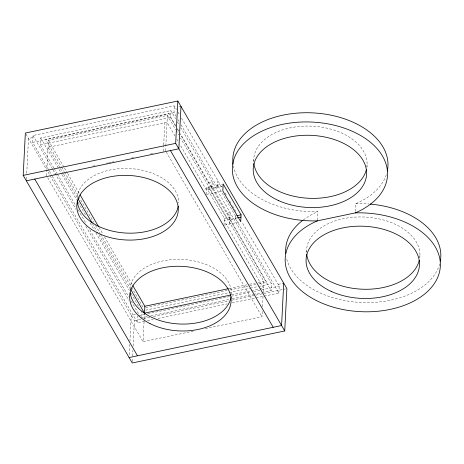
<?xml version="1.0" encoding="UTF-8"?>
<svg xmlns="http://www.w3.org/2000/svg" width="464" height="464" viewBox="0 0 464 464"><rect width="100%" height="100%" fill="white"/><g stroke="black" fill="none" stroke-linecap="round" stroke-linejoin="round"><path stroke-width="0.35" stroke-dasharray="2.32 1.74" d="M26.431 179.44L26.605 175.989M26.744 173.205L28.501 138.469L34.087 137.298M49.068 170.572L32.689 142.39L33.037 135.488L174.342 105.809L176.482 109.492M53.818 167.962L40.38 144.838L40.728 137.936L170.862 110.606L175.583 118.72M46.62 175.827L46.91 170.12M46.945 169.406L48.418 140.383L167.382 115.397L175.752 129.792M129.241 354.792L129.781 344.224M129.92 341.371L131.248 315.201L135.436 314.319M132.333 361.601L132.507 358.15M132.611 356.079L132.901 350.372M133.116 346.092L134.409 320.636L46.719 169.807M144.6 321.262L137.535 322.747L137.889 315.839M141.085 316.57L141.369 311.042M193.279 331.145L143.051 341.695L144.171 319.574M144.205 318.861L144.495 313.154M163.357 151.316L163.641 145.603M163.682 144.89L164.801 122.774M165.59 150.846L165.805 146.566M165.839 145.853L167.382 115.397M175.589 126.237L170.514 117.508L170.862 110.606M176.163 116.447L173.994 112.717L174.342 105.809M206.068 194.451L206.416 187.543L212.002 186.371M208.394 189.405L208.51 187.102L226.409 217.889L226.293 220.191M217.819 180.595L217.471 187.502L180.867 124.538M223.961 225.231L224.315 218.329L206.416 187.543M229.547 224.06L230.132 212.553L226.641 213.283M235.486 215.98L235.37 218.283L278.847 293.068L264.004 296.183M253.622 161.327L253.692 159.912M205.308 328.622L262.015 316.709L262.305 311.002M262.525 306.721L263.1 295.307M263.285 291.74L263.813 281.265L180.484 137.93M261.957 292.552L271.156 290.621L271.504 283.713L181.024 128.081M278.847 293.068L279.195 286.16L241.883 221.983M306.466 252.23L306.542 250.809M317.446 220.139L317.875 211.642A77.656 49.393 2.9 0 1 233.317 165.625M355.36 211.48L355.755 203.69A77.656 49.393 2.9 0 0 386.825 173.043M366.943 167.353L367.088 164.517M419.827 257.543L419.932 255.42M178.889 106.888L180.983 106.447M32.689 142.39L173.994 112.717M40.38 144.838L170.514 117.508M53.801 174.319L55.924 173.878M92.678 166.158L94.795 165.712M106.105 163.34L108.228 162.893M108.93 162.742L111.053 162.296M111.76 162.151L113.877 161.704M131.55 157.992L133.667 157.551M150.632 153.984L152.755 153.543M208.748 182.503L212.234 181.766L211.886 188.674L180.299 134.34M217.587 185.2L223.172 184.022M222.36 186.476L206.3 189.846L179.759 144.194M206.764 194.3L222.123 191.075M224.315 218.329L229.9 217.152M237.464 217.842L224.199 220.626L263.465 288.173L259.921 288.915M224.663 225.086L239.325 222.007M229.112 288.55L246.819 284.832M249.649 284.241L255.316 283.052M258.146 282.454L263.813 281.265M145.667 307.603L227.058 290.51M229.895 289.913L256.082 284.415M258.912 283.817L266.696 282.182L180.339 133.644M145.609 310.155L228.358 292.772M229.065 292.627L249.58 288.318M250.287 288.167L258.065 286.537M258.773 286.387L271.504 283.713M278.139 284.351L283.724 283.179M231.6 294.86L250.717 290.847M251.424 290.696L259.214 289.06M138.591 315.688L144.954 314.354M147.778 313.763L250.931 292.1M253.762 291.502L279.195 286.16M141.015 317.95L147.384 316.61M150.916 315.868L229.425 299.384M232.255 298.787L252.764 294.483M253.472 294.333L261.249 292.697M134.409 320.636L142.088 319.023M143.492 318.727L149.855 317.388M153.387 316.645L229.025 300.765M231.855 300.167L255.183 295.272M255.884 295.121L285.488 288.904M147.43 320.665L153.079 319.481M158.027 318.443L227.267 303.897M232.215 302.859L263.303 296.334M177.932 111.986L179.748 115.107M181.563 118.221L222.117 187.984M224.982 192.908L226.409 195.373M229.634 200.912L231.066 203.377M232.493 205.836L235.718 211.375M177.973 119.561L179.058 121.429M177.399 121.841L179.208 124.961M175.607 125.5L168.687 113.599L45.536 139.467L61.202 166.414M177.428 128.632L178.518 130.512M177.399 129.352L178.489 131.225M229.784 219.455L271.156 290.621M176.117 130.419L178.663 134.804M175.032 136.062L167.034 122.305L48.07 147.291L60.076 167.945M176.854 139.188L177.944 141.068M166.315 152.099L262.015 316.709M48.418 140.383L64.067 167.295M64.426 167.922L67.338 172.933M67.703 173.559L79.35 193.587M98.994 227.383L103.002 234.268M104.458 236.773L132.472 284.971M61.567 167.04L64.113 171.425M64.479 172.051L78.323 195.866M78.689 196.492L93.629 222.192M95.451 225.324L100.183 233.473M100.549 234.1L131.155 286.74M131.521 287.367L143.538 308.05M60.442 168.571L63.353 173.577M63.713 174.203L77.54 197.989M92.464 223.648L96.825 231.159M99.012 234.917L130.303 288.747M40.728 137.936L61.799 174.18M62.164 174.806L76.693 199.804M78.149 202.304L86.142 216.05M90.138 222.929L94.499 230.428M95.949 232.928L129.375 290.423M131.196 293.544L139.548 307.922M54.184 168.589L57.089 173.588M57.455 174.215L75.98 206.086M78.161 209.832L86.153 223.584M89.79 229.831L128.661 296.699M131.208 301.078L138.835 314.198M33.037 135.488L52.67 169.261M53.035 169.888L75.986 209.368M85.828 226.287L128.818 300.243M49.433 171.199L51.98 175.583M52.345 176.21L137.535 322.747M26.048 134.247L46.354 169.18M47.711 177.706L143.051 341.695M439.698 263.854A77.656 49.393 2.9 0 1 362.198 302.511A77.656 49.393 2.9 0 1 286.45 257.932M303.328 219.895A77.656 49.393 2.9 0 1 317.875 211.642M355.755 203.69A77.656 49.393 2.9 0 1 368.897 203.986M306.547 252.23A56.747 36.093 2.9 0 1 364.762 217.048A56.747 36.093 2.9 0 1 419.775 257.584M253.698 161.333A56.747 36.093 2.9 0 1 311.918 126.15A56.747 36.093 2.9 0 1 366.931 166.68M130.042 289.014A50.773 32.294 2.9 0 1 183.1 259.504A50.773 32.294 2.9 0 1 231.397 295.075M77.244 197.467A50.773 32.294 2.9 0 1 129.746 168.577A50.773 32.294 2.9 0 1 178.628 202.878M211.584 185.646L211.462 187.949L217.048 186.777L217.169 184.475L235.903 216.705L235.787 219.008L230.202 220.18L230.318 217.877L211.584 185.646"/><path stroke-width="0.7" d="M23.2 175.386L25.346 133.04L177.822 101.013L286.885 288.614L284.739 330.96L132.263 362.987L23.2 175.386L175.676 143.364L284.739 330.96M230.886 295.011L144.495 313.154L144.843 306.252L132.837 285.592M175.676 143.364L177.822 101.013M180.983 106.447L178.837 148.799L26.361 180.821M241.071 214.809L240.717 221.711L222.824 190.93L223.172 184.022L241.071 214.809L236.878 215.69M283.724 283.179L281.584 325.531L129.102 357.553M237.464 217.842L240.955 217.111M317.411 220.847L355.285 212.895A77.656 49.393 2.9 0 1 437.935 276.869A77.656 49.393 2.9 0 1 319.035 301.838A77.656 49.393 2.9 0 1 317.411 220.847A77.656 49.393 2.9 0 1 234.761 156.873A77.656 49.393 2.9 0 1 353.661 131.904A77.656 49.393 2.9 0 1 355.285 212.895M144.843 306.252L228.404 288.701M170.456 150.556L273.203 327.288M80.075 194.839L98.635 226.757M77.906 198.615L92.098 223.022M130.668 289.368L144.495 313.154M34.736 179.063L137.483 355.795M285.749 253.408A77.656 49.393 2.9 0 1 302.777 220.307M370.26 204.096A77.656 49.393 2.9 0 1 440.284 261.313M233.09 164.21A77.656 49.393 2.9 0 1 312.156 112.851A77.656 49.393 2.9 0 1 387.301 171.088M419.299 260.223A56.747 36.093 2.9 0 1 361.282 289.159A56.747 36.093 2.9 0 1 306.721 254.359M366.456 169.325A56.747 36.093 2.9 0 1 308.438 198.256A56.747 36.093 2.9 0 1 253.878 163.461M231.136 297.001A50.773 32.294 2.9 0 1 179.858 324.011A50.773 32.294 2.9 0 1 130.175 292.836M178.286 206.103A50.773 32.294 2.9 0 1 126.011 233.061A50.773 32.294 2.9 0 1 77.204 200.663M278.307 200.454A56.747 36.093 2.9 0 0 366.496 175.578A56.747 36.093 2.9 0 0 284.971 138.231A56.747 36.093 2.9 0 0 278.307 200.454M331.151 291.357A56.747 36.093 2.9 0 0 419.346 266.475A56.747 36.093 2.9 0 0 337.815 229.135A56.747 36.093 2.9 0 0 331.151 291.357M150.081 323.634A50.773 32.294 2.9 0 0 230.782 303.908A50.773 32.294 2.9 0 0 160.312 268.337A50.773 32.294 2.9 0 0 150.081 323.634M97.237 232.731A50.773 32.294 2.9 0 0 177.938 213.005A50.773 32.294 2.9 0 0 107.468 177.439A50.773 32.294 2.9 0 0 97.237 232.731"/></g></svg>
